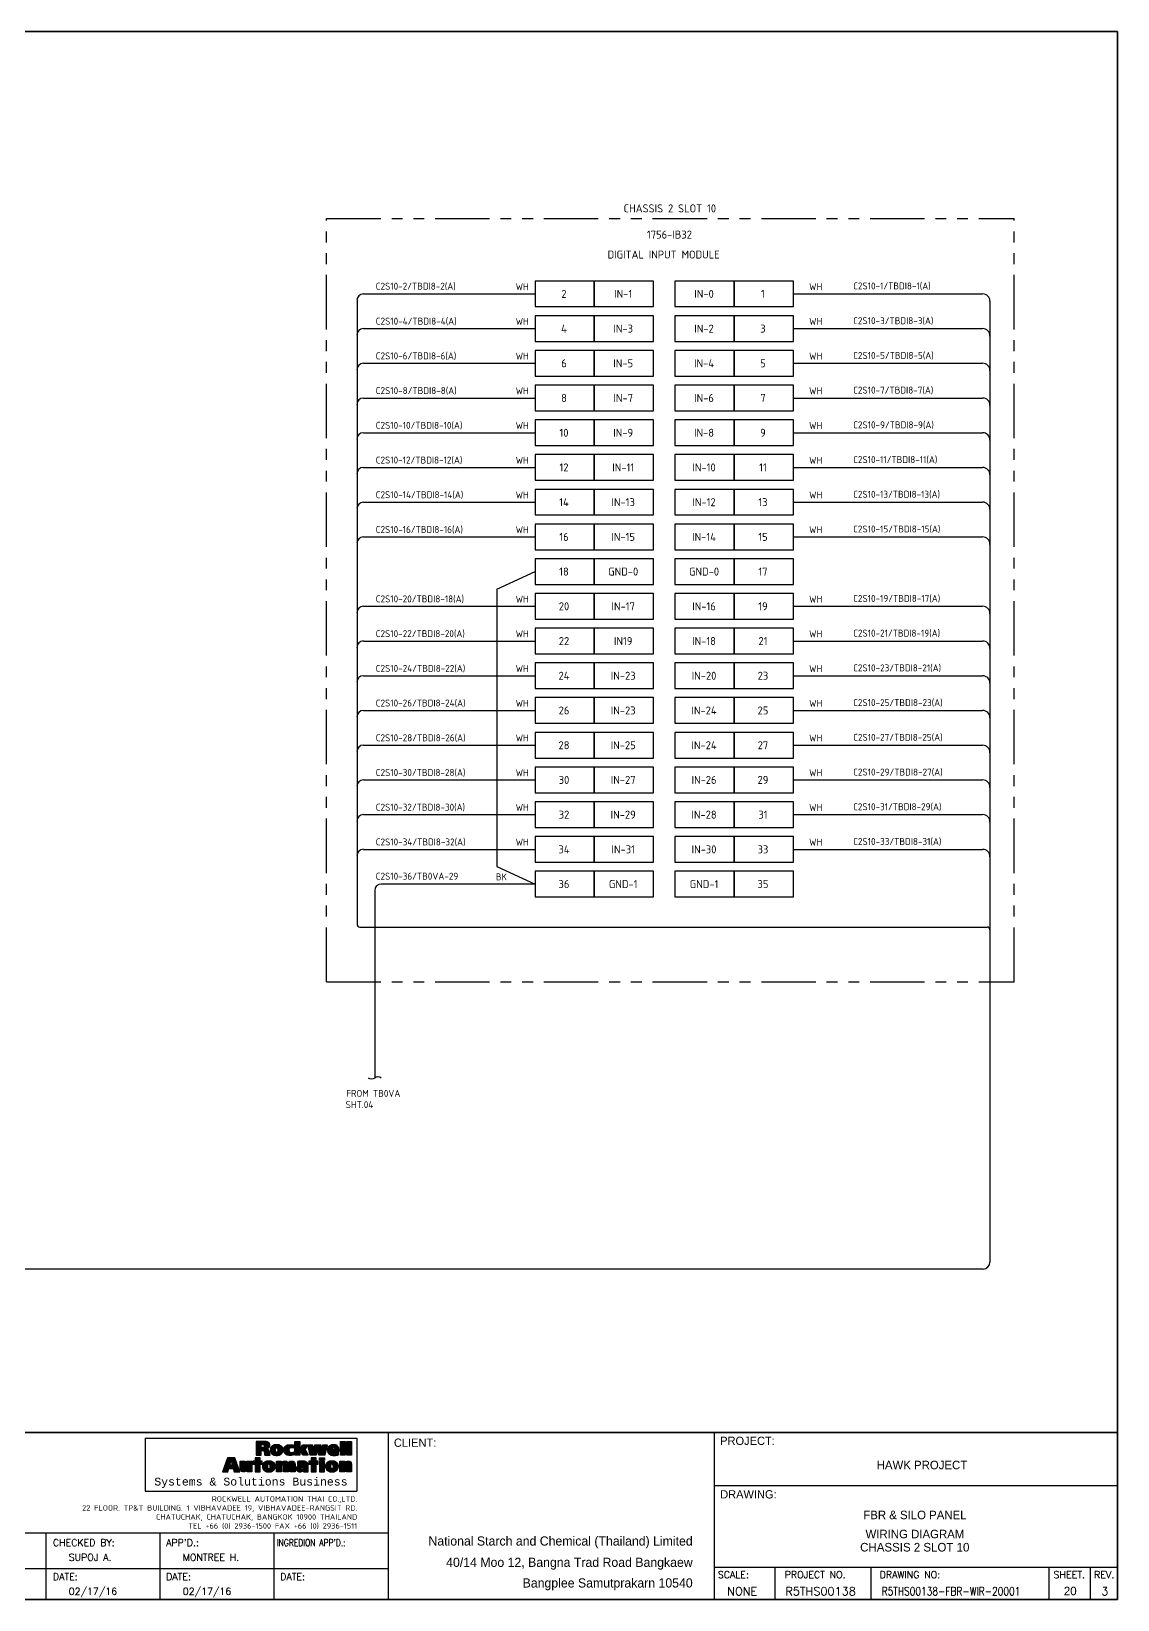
# Model space of a CAD drawing. Header units: inches. Extents: x 579627 to 667544, y 458630 to 507164.
# Drawn here: x 656802 to 658675, y 493540 to 496244 of the extents above; entities that cross this region are included whole.
import ezdxf
from ezdxf.enums import TextEntityAlignment as Align

# ---------------------------------------------------------------- set-up
doc = ezdxf.new("R2010")
doc.units = ezdxf.units.IN
doc.header["$MEASUREMENT"] = 0
doc.linetypes.add('PHANTOM2', pattern=[1.25, 0.625, -0.125, 0.125, -0.125, 0.125, -0.125])
for name, color, linetype in [('ASHADE', 7, 'Continuous'), ('GT_1', 9, 'Continuous'), ('HELPPOINT', 7, 'Continuous'), ('IE-CABLE', 1, 'Continuous'), ('IE-EQUIP', 253, 'Continuous'), ('IE-WIRE', 7, 'Continuous'), ('MEMBER', 7, 'Continuous'), ('RA_LOGO', 2, 'Continuous'), ('TITLE_BOX', 7, 'Continuous')]:
    doc.layers.add(name, color=color, linetype=linetype)
doc.styles.add('BOLD', font='monos.ttf')
doc.styles.add('HTX11', font='O8111901')
doc.styles.add('ISO3098B', font='ISO3098B.shx')
doc.styles.add('ROMANS', font='romans.shx', dxfattribs={"width": 0.85, "height": 25})
doc.styles.add('T1', font='browa.ttf', dxfattribs={"height": 1000})

# ---------------------------------------------------------------- blocks, each defined once
blk = doc.blocks.new('RA_LOGO1')
at = {"layer": 'RA_LOGO', "linetype": 'Continuous'}
h = blk.add_hatch(color=1, dxfattribs=at)
h.paths.add_polyline_path([(0.987, 0.539), (1.017, 0.539), (1.033, 0.538), (1.046, 0.533), (1.055, 0.521), (1.061, 0.505), (1.065, 0.484), (1.068, 0.461), (1.071, 0.439), (1.074, 0.42), (1.213, 0.42), (1.207, 0.439), (1.203, 0.46), (1.199, 0.482), (1.195, 0.504), (1.189, 0.526), (1.18, 0.545), (1.166, 0.562), (1.147, 0.575), (1.12, 0.583), (1.142, 0.59), (1.16, 0.598), (1.175, 0.609), (1.188, 0.621), (1.197, 0.637), (1.203, 0.655), (1.205, 0.677), (1.204, 0.694), (1.2, 0.709), (1.194, 0.723), (1.185, 0.734), (1.175, 0.744), (1.162, 0.752), (1.147, 0.759), (1.131, 0.763), (1.112, 0.767), (1.092, 0.769), (1.07, 0.77), (0.853, 0.77), (0.853, 0.42), (0.987, 0.42)])
h.paths.add_polyline_path([(0.981, 0.617), (0.981, 0.692), (1.018, 0.692), (1.044, 0.689), (1.063, 0.679), (1.071, 0.656), (1.066, 0.635), (1.054, 0.623), (1.036, 0.618), (1.016, 0.617)], flags=16)
h = blk.add_hatch(color=1, dxfattribs=at)
h.paths.add_polyline_path([(1.3, 0.676), (1.285, 0.67), (1.271, 0.663), (1.258, 0.654), (1.247, 0.644), (1.238, 0.633), (1.23, 0.62), (1.225, 0.606), (1.22, 0.591), (1.218, 0.574), (1.217, 0.556), (1.218, 0.538), (1.22, 0.522), (1.224, 0.506), (1.229, 0.492), (1.235, 0.479), (1.243, 0.467), (1.253, 0.456), (1.264, 0.447), (1.276, 0.438), (1.29, 0.431), (1.305, 0.425), (1.321, 0.421), (1.339, 0.417), (1.358, 0.415), (1.378, 0.415), (1.399, 0.415), (1.418, 0.417), (1.435, 0.421), (1.452, 0.425), (1.467, 0.431), (1.481, 0.438), (1.493, 0.447), (1.504, 0.456), (1.514, 0.467), (1.522, 0.479), (1.528, 0.492), (1.534, 0.506), (1.537, 0.522), (1.54, 0.538), (1.54, 0.556), (1.539, 0.574), (1.537, 0.591), (1.533, 0.606), (1.527, 0.62), (1.519, 0.633), (1.51, 0.644), (1.499, 0.654), (1.486, 0.663), (1.472, 0.67), (1.456, 0.676), (1.439, 0.681), (1.42, 0.684), (1.4, 0.686), (1.378, 0.687), (1.357, 0.686), (1.336, 0.684), (1.317, 0.681)])
h.paths.add_polyline_path([(1.36, 0.605), (1.378, 0.612), (1.396, 0.605), (1.404, 0.584), (1.406, 0.556), (1.405, 0.529), (1.401, 0.508), (1.393, 0.494), (1.378, 0.49), (1.364, 0.494), (1.356, 0.508), (1.352, 0.529), (1.351, 0.556), (1.353, 0.584)], flags=16)
for color, points in [(1, [(1.697, 0.575), (1.705, 0.591), (1.718, 0.603), (1.735, 0.61), (1.756, 0.612), (1.778, 0.61), (1.796, 0.606), (1.813, 0.599), (1.813, 0.676), (1.793, 0.681), (1.771, 0.684), (1.748, 0.686), (1.721, 0.687), (1.699, 0.686), (1.679, 0.684), (1.66, 0.681), (1.643, 0.676), (1.627, 0.67), (1.613, 0.663), (1.601, 0.654), (1.59, 0.644), (1.581, 0.633), (1.573, 0.62), (1.567, 0.606), (1.563, 0.591), (1.561, 0.574), (1.56, 0.556), (1.56, 0.538), (1.563, 0.522), (1.566, 0.506), (1.572, 0.492), (1.578, 0.479), (1.586, 0.467), (1.596, 0.456), (1.607, 0.447), (1.619, 0.438), (1.632, 0.431), (1.648, 0.425), (1.664, 0.421), (1.682, 0.417), (1.701, 0.415), (1.721, 0.415), (1.748, 0.415), (1.772, 0.418), (1.794, 0.422), (1.815, 0.428), (1.815, 0.505), (1.797, 0.496), (1.778, 0.491), (1.756, 0.49), (1.735, 0.492), (1.718, 0.5), (1.705, 0.514), (1.697, 0.531), (1.694, 0.554)]), (1, [(2.233, 0.42), (2.391, 0.42), (2.423, 0.598), (2.424, 0.598), (2.455, 0.42), (2.612, 0.42), (2.671, 0.681), (2.556, 0.681), (2.533, 0.511), (2.532, 0.511), (2.503, 0.681), (2.351, 0.681), (2.324, 0.511), (2.323, 0.511), (2.298, 0.681), (2.174, 0.681)]), (1, [(3.007, 0.42), (3.13, 0.42), (3.13, 0.769), (3.007, 0.769)]), (1, [(3.292, 0.769), (3.169, 0.769), (3.169, 0.42), (3.292, 0.42)]), (252, [(0.745, 0.265), (0.617, 0.265), (0.617, 0.112), (0.617, 0.096), (0.611, 0.082), (0.594, 0.076), (0.579, 0.082), (0.573, 0.096), (0.572, 0.112), (0.572, 0.265), (0.444, 0.265), (0.444, 0.081), (0.445, 0.062), (0.449, 0.046), (0.455, 0.031), (0.465, 0.018), (0.478, 0.008), (0.494, 0.001), (0.513, -0.004), (0.537, -0.006), (0.558, -0.004), (0.579, 0.001), (0.597, 0.011), (0.612, 0.026), (0.625, 0.047), (0.625, 0), (0.745, 0)]), (252, [(0.956, 0.191), (1.011, 0.191), (1.011, 0.265), (0.956, 0.265), (0.956, 0.355), (0.828, 0.355), (0.828, 0.265), (0.774, 0.265), (0.774, 0.191), (0.828, 0.191), (0.828, 0), (0.956, 0)]), (252, [(1.505, 0.153), (1.505, 0.169), (1.511, 0.183), (1.528, 0.189), (1.543, 0.183), (1.549, 0.169), (1.55, 0.153), (1.55, 0), (1.678, 0), (1.678, 0.153), (1.679, 0.169), (1.685, 0.183), (1.701, 0.189), (1.717, 0.183), (1.723, 0.169), (1.724, 0.153), (1.724, 0), (1.852, 0), (1.852, 0.159), (1.851, 0.173), (1.851, 0.187), (1.85, 0.202), (1.847, 0.215), (1.843, 0.228), (1.836, 0.24), (1.827, 0.25), (1.816, 0.259), (1.8, 0.265), (1.781, 0.269), (1.758, 0.271), (1.738, 0.269), (1.717, 0.264), (1.698, 0.255), (1.682, 0.242), (1.672, 0.225), (1.663, 0.242), (1.649, 0.255), (1.631, 0.264), (1.61, 0.269), (1.589, 0.271), (1.57, 0.27), (1.551, 0.266), (1.535, 0.259), (1.52, 0.249), (1.508, 0.236), (1.497, 0.217), (1.497, 0.265), (1.377, 0.265), (1.377, 0), (1.505, 0)]), (252, [(2.257, 0), (2.386, 0), (2.386, 0.191), (2.441, 0.191), (2.441, 0.265), (2.386, 0.265), (2.386, 0.355), (2.257, 0.355), (2.257, 0.265), (2.203, 0.265), (2.203, 0.191), (2.257, 0.191)]), (252, [(3.117, 0.153), (3.117, 0.169), (3.123, 0.183), (3.14, 0.189), (3.155, 0.183), (3.161, 0.169), (3.162, 0.153), (3.162, 0), (3.29, 0), (3.29, 0.184), (3.289, 0.203), (3.285, 0.219), (3.279, 0.234), (3.269, 0.247), (3.256, 0.257), (3.24, 0.265), (3.221, 0.269), (3.197, 0.271), (3.176, 0.269), (3.155, 0.263), (3.137, 0.253), (3.122, 0.239), (3.109, 0.217), (3.109, 0.265), (2.989, 0.265), (2.989, 0), (3.117, 0)])]:
    blk.add_hatch(color=color, dxfattribs=at).paths.add_polyline_path(points)
h = blk.add_hatch(color=1, dxfattribs=at)
h.paths.add_polyline_path([(1.973, 0.769), (1.847, 0.769), (1.847, 0.42), (1.973, 0.42), (1.973, 0.566)])
h.paths.add_polyline_path([(1.974, 0.566), (2.045, 0.42), (2.187, 0.42), (2.101, 0.566), (2.173, 0.681), (2.036, 0.681)])
h = blk.add_hatch(color=1, dxfattribs=at)
h.paths.add_polyline_path([(2.817, 0.415), (2.838, 0.415), (2.859, 0.415), (2.88, 0.416), (2.901, 0.418), (2.92, 0.421), (2.938, 0.425), (2.956, 0.43), (2.956, 0.497), (2.939, 0.49), (2.918, 0.485), (2.895, 0.482), (2.87, 0.481), (2.849, 0.482), (2.83, 0.485), (2.815, 0.493), (2.804, 0.504), (2.8, 0.521), (2.975, 0.521), (2.975, 0.536), (2.974, 0.555), (2.972, 0.572), (2.969, 0.589), (2.965, 0.605), (2.96, 0.619), (2.953, 0.632), (2.944, 0.645), (2.934, 0.655), (2.922, 0.665), (2.909, 0.673), (2.894, 0.679), (2.877, 0.683), (2.858, 0.686), (2.838, 0.687), (2.816, 0.686), (2.795, 0.684), (2.777, 0.681), (2.759, 0.676), (2.744, 0.67), (2.73, 0.663), (2.717, 0.654), (2.706, 0.644), (2.697, 0.633), (2.69, 0.62), (2.684, 0.606), (2.679, 0.591), (2.677, 0.574), (2.676, 0.556), (2.677, 0.538), (2.679, 0.522), (2.683, 0.507), (2.688, 0.492), (2.694, 0.479), (2.702, 0.467), (2.712, 0.456), (2.723, 0.447), (2.735, 0.438), (2.749, 0.431), (2.764, 0.425), (2.78, 0.421), (2.798, 0.417)])
h.paths.add_polyline_path([(2.799, 0.576), (2.801, 0.598), (2.811, 0.618), (2.834, 0.627), (2.855, 0.618), (2.864, 0.598), (2.865, 0.576)], flags=16)
h = blk.add_hatch(color=252, dxfattribs=at)
h.paths.add_polyline_path([(0.272, 0.077), (0.296, 0), (0.439, 0), (0.312, 0.355), (0.124, 0.355), (0, 0), (0.136, 0), (0.158, 0.077)])
h.paths.add_polyline_path([(0.255, 0.162), (0.177, 0.162), (0.216, 0.28)], flags=16)
h = blk.add_hatch(color=252, dxfattribs=at)
h.paths.add_polyline_path([(1.14, -0.003), (1.159, -0.005), (1.18, -0.006), (1.201, -0.005), (1.22, -0.003), (1.238, 0), (1.255, 0.005), (1.27, 0.011), (1.284, 0.018), (1.297, 0.027), (1.308, 0.036), (1.317, 0.047), (1.326, 0.06), (1.333, 0.073), (1.338, 0.087), (1.342, 0.103), (1.344, 0.12), (1.345, 0.137), (1.344, 0.156), (1.341, 0.173), (1.337, 0.188), (1.331, 0.203), (1.323, 0.216), (1.313, 0.227), (1.302, 0.238), (1.29, 0.246), (1.275, 0.254), (1.259, 0.26), (1.242, 0.265), (1.223, 0.268), (1.202, 0.27), (1.18, 0.271), (1.158, 0.27), (1.137, 0.268), (1.118, 0.265), (1.101, 0.26), (1.085, 0.254), (1.071, 0.246), (1.058, 0.238), (1.047, 0.227), (1.038, 0.216), (1.03, 0.203), (1.024, 0.188), (1.02, 0.173), (1.017, 0.156), (1.016, 0.137), (1.017, 0.12), (1.019, 0.103), (1.023, 0.087), (1.028, 0.073), (1.035, 0.06), (1.043, 0.047), (1.053, 0.036), (1.064, 0.027), (1.076, 0.018), (1.09, 0.011), (1.105, 0.005), (1.122, 0)])
h.paths.add_polyline_path([(1.165, 0.075), (1.157, 0.089), (1.153, 0.111), (1.152, 0.137), (1.154, 0.166), (1.162, 0.187), (1.18, 0.195), (1.198, 0.187), (1.207, 0.166), (1.208, 0.137), (1.207, 0.111), (1.204, 0.089), (1.195, 0.075), (1.18, 0.07)], flags=16)
h = blk.add_hatch(color=252, dxfattribs=at)
h.paths.add_polyline_path([(1.883, 0.052), (1.889, 0.036), (1.899, 0.023), (1.911, 0.012), (1.926, 0.004), (1.942, -0.001), (1.96, -0.005), (1.978, -0.006), (1.999, -0.004), (2.019, 0.001), (2.037, 0.01), (2.052, 0.022), (2.065, 0.04), (2.065, 0), (2.184, 0), (2.184, 0.161), (2.183, 0.18), (2.179, 0.197), (2.173, 0.212), (2.165, 0.225), (2.155, 0.236), (2.144, 0.245), (2.131, 0.252), (2.117, 0.258), (2.102, 0.263), (2.086, 0.266), (2.07, 0.268), (2.054, 0.27), (2.038, 0.271), (2.022, 0.271), (1.995, 0.27), (1.973, 0.269), (1.953, 0.266), (1.933, 0.261), (1.911, 0.256), (1.911, 0.181), (1.932, 0.19), (1.954, 0.197), (1.977, 0.202), (2, 0.204), (2.019, 0.203), (2.037, 0.2), (2.053, 0.194), (2.063, 0.183), (2.067, 0.165), (2.053, 0.167), (2.036, 0.168), (2.018, 0.169), (2, 0.168), (1.983, 0.167), (1.965, 0.164), (1.948, 0.16), (1.933, 0.154), (1.918, 0.147), (1.906, 0.137), (1.896, 0.125), (1.888, 0.11), (1.883, 0.092), (1.881, 0.072)])
h.paths.add_polyline_path([(1.998, 0.086), (2.007, 0.106), (2.028, 0.115), (2.055, 0.116), (2.067, 0.116), (2.067, 0.108), (2.063, 0.086), (2.05, 0.068), (2.028, 0.061), (2.011, 0.064), (2.001, 0.072)], flags=16)
h = blk.add_hatch(color=252, dxfattribs=at)
h.paths.add_polyline_path([(2.471, 0), (2.599, 0), (2.599, 0.264), (2.471, 0.264)])
h.paths.add_polyline_path([(2.599, 0.296), (2.599, 0.355), (2.471, 0.355), (2.471, 0.296)])
h = blk.add_hatch(color=252, dxfattribs=at)
h.paths.add_polyline_path([(2.751, -0.003), (2.77, -0.005), (2.791, -0.006), (2.811, -0.005), (2.831, -0.003), (2.849, 0), (2.865, 0.005), (2.881, 0.011), (2.895, 0.018), (2.907, 0.027), (2.918, 0.036), (2.928, 0.047), (2.936, 0.06), (2.943, 0.073), (2.948, 0.087), (2.952, 0.103), (2.955, 0.12), (2.955, 0.137), (2.954, 0.156), (2.952, 0.173), (2.947, 0.188), (2.941, 0.203), (2.934, 0.216), (2.924, 0.227), (2.913, 0.238), (2.9, 0.246), (2.886, 0.254), (2.87, 0.26), (2.852, 0.265), (2.833, 0.268), (2.813, 0.27), (2.791, 0.271), (2.769, 0.27), (2.748, 0.268), (2.729, 0.265), (2.711, 0.26), (2.695, 0.254), (2.681, 0.246), (2.669, 0.238), (2.658, 0.227), (2.648, 0.216), (2.64, 0.203), (2.634, 0.188), (2.63, 0.173), (2.628, 0.156), (2.627, 0.137), (2.627, 0.12), (2.63, 0.103), (2.633, 0.087), (2.639, 0.073), (2.645, 0.06), (2.654, 0.047), (2.663, 0.036), (2.674, 0.027), (2.687, 0.018), (2.701, 0.011), (2.716, 0.005), (2.733, 0)])
h.paths.add_polyline_path([(2.776, 0.075), (2.768, 0.089), (2.764, 0.111), (2.763, 0.137), (2.765, 0.166), (2.773, 0.187), (2.791, 0.195), (2.809, 0.187), (2.817, 0.166), (2.819, 0.137), (2.818, 0.111), (2.814, 0.089), (2.806, 0.075), (2.791, 0.07)], flags=16)
at = {"layer": 'RA_LOGO', "color": 1, "linetype": 'Continuous'}
for points in [[(1.147, 0.759), (1.131, 0.763), (1.112, 0.767), (1.092, 0.769), (1.07, 0.77), (0.853, 0.77), (0.853, 0.42), (0.987, 0.42), (0.987, 0.539), (1.017, 0.539), (1.033, 0.538), (1.046, 0.533), (1.055, 0.521), (1.061, 0.505), (1.065, 0.484), (1.068, 0.461), (1.071, 0.439), (1.074, 0.42), (1.213, 0.42), (1.207, 0.439), (1.203, 0.46), (1.199, 0.482), (1.195, 0.504), (1.189, 0.526), (1.18, 0.545), (1.166, 0.562), (1.147, 0.575), (1.121, 0.583), (1.121, 0.584), (1.142, 0.59), (1.16, 0.598), (1.175, 0.609), (1.188, 0.621), (1.197, 0.637), (1.203, 0.655), (1.205, 0.677), (1.204, 0.694), (1.2, 0.709), (1.194, 0.723), (1.185, 0.734), (1.175, 0.744), (1.162, 0.752)], [(1.016, 0.617), (0.981, 0.617), (0.981, 0.692), (1.018, 0.692), (1.044, 0.689), (1.063, 0.679), (1.071, 0.656), (1.066, 0.635), (1.054, 0.623), (1.036, 0.618)], [(1.456, 0.676), (1.439, 0.681), (1.42, 0.684), (1.4, 0.686), (1.378, 0.687), (1.357, 0.686), (1.336, 0.684), (1.317, 0.681), (1.3, 0.676), (1.285, 0.67), (1.271, 0.663), (1.258, 0.654), (1.247, 0.644), (1.238, 0.633), (1.23, 0.62), (1.225, 0.606), (1.22, 0.591), (1.218, 0.574), (1.217, 0.556), (1.217, 0.556), (1.218, 0.538), (1.22, 0.522), (1.224, 0.506), (1.229, 0.492), (1.235, 0.479), (1.243, 0.467), (1.253, 0.456), (1.264, 0.447), (1.276, 0.438), (1.29, 0.431), (1.305, 0.425), (1.321, 0.421), (1.339, 0.417), (1.358, 0.415), (1.378, 0.415), (1.399, 0.415), (1.418, 0.417), (1.435, 0.421), (1.452, 0.425), (1.467, 0.431), (1.481, 0.438), (1.493, 0.447), (1.504, 0.456), (1.514, 0.467), (1.522, 0.479), (1.528, 0.492), (1.534, 0.506), (1.537, 0.522), (1.54, 0.538), (1.54, 0.556), (1.539, 0.574), (1.537, 0.591), (1.533, 0.606), (1.527, 0.62), (1.519, 0.633), (1.51, 0.644), (1.499, 0.654), (1.486, 0.663), (1.472, 0.67)], [(1.351, 0.556), (1.353, 0.584), (1.36, 0.605), (1.378, 0.612), (1.396, 0.605), (1.404, 0.584), (1.406, 0.556), (1.405, 0.529), (1.401, 0.508), (1.393, 0.494), (1.378, 0.49), (1.364, 0.494), (1.356, 0.508), (1.352, 0.529)], [(1.679, 0.684), (1.699, 0.686), (1.721, 0.687), (1.748, 0.686), (1.771, 0.684), (1.793, 0.681), (1.813, 0.676), (1.813, 0.599), (1.796, 0.606), (1.778, 0.61), (1.756, 0.612), (1.735, 0.61), (1.718, 0.603), (1.705, 0.591), (1.697, 0.575), (1.694, 0.554), (1.697, 0.531), (1.705, 0.514), (1.718, 0.5), (1.735, 0.492), (1.756, 0.49), (1.778, 0.491), (1.797, 0.496), (1.815, 0.505), (1.815, 0.428), (1.794, 0.422), (1.772, 0.418), (1.748, 0.415), (1.721, 0.415), (1.701, 0.415), (1.682, 0.417), (1.664, 0.421), (1.648, 0.425), (1.632, 0.431), (1.619, 0.438), (1.607, 0.447), (1.596, 0.456), (1.586, 0.467), (1.578, 0.479), (1.572, 0.492), (1.566, 0.506), (1.563, 0.522), (1.56, 0.538), (1.56, 0.556), (1.561, 0.574), (1.563, 0.591), (1.567, 0.606), (1.573, 0.62), (1.581, 0.633), (1.59, 0.644), (1.601, 0.654), (1.613, 0.663), (1.627, 0.67), (1.643, 0.676), (1.66, 0.681)], [(1.973, 0.42), (1.847, 0.42), (1.847, 0.769), (1.973, 0.769), (1.973, 0.566), (1.974, 0.566), (1.973, 0.566)], [(2.045, 0.42), (1.974, 0.566), (2.036, 0.681), (2.173, 0.681), (2.101, 0.566), (2.187, 0.42)], [(2.455, 0.42), (2.424, 0.598), (2.423, 0.598), (2.391, 0.42), (2.233, 0.42), (2.174, 0.681), (2.298, 0.681), (2.323, 0.511), (2.324, 0.511), (2.351, 0.681), (2.503, 0.681), (2.532, 0.511), (2.533, 0.511), (2.556, 0.681), (2.671, 0.681), (2.612, 0.42)], [(2.817, 0.415), (2.838, 0.415), (2.859, 0.415), (2.88, 0.416), (2.901, 0.418), (2.92, 0.421), (2.938, 0.425), (2.956, 0.43), (2.956, 0.497), (2.939, 0.49), (2.918, 0.485), (2.895, 0.482), (2.87, 0.481), (2.849, 0.482), (2.83, 0.485), (2.815, 0.493), (2.804, 0.504), (2.8, 0.521), (2.975, 0.521), (2.975, 0.536), (2.974, 0.555), (2.972, 0.572), (2.969, 0.589), (2.965, 0.605), (2.96, 0.619), (2.953, 0.632), (2.944, 0.645), (2.934, 0.655), (2.922, 0.665), (2.909, 0.673), (2.894, 0.679), (2.877, 0.683), (2.858, 0.686), (2.838, 0.687), (2.816, 0.686), (2.795, 0.684), (2.777, 0.681), (2.759, 0.676), (2.744, 0.67), (2.73, 0.663), (2.717, 0.654), (2.706, 0.644), (2.697, 0.633), (2.69, 0.62), (2.684, 0.606), (2.679, 0.591), (2.677, 0.574), (2.676, 0.556), (2.676, 0.556), (2.677, 0.538), (2.679, 0.522), (2.683, 0.507), (2.688, 0.492), (2.694, 0.479), (2.702, 0.467), (2.712, 0.456), (2.723, 0.447), (2.735, 0.438), (2.749, 0.431), (2.764, 0.425), (2.78, 0.421), (2.798, 0.417)], [(2.865, 0.576), (2.799, 0.576), (2.801, 0.598), (2.811, 0.618), (2.834, 0.627), (2.855, 0.618), (2.864, 0.598)], [(3.007, 0.42), (3.007, 0.769), (3.13, 0.769), (3.13, 0.42)], [(3.169, 0.42), (3.169, 0.769), (3.292, 0.769), (3.292, 0.42)]]:
    blk.add_lwpolyline(points, close=True, dxfattribs=at)
at = {"layer": 'RA_LOGO', "color": 252, "linetype": 'Continuous'}
for points in [[(0.296, 0), (0.439, 0), (0.312, 0.355), (0.124, 0.355), (0, 0), (0.136, 0), (0.158, 0.077), (0.272, 0.077)], [(0.216, 0.279), (0.217, 0.279), (0.255, 0.162), (0.177, 0.162)], [(0.455, 0.031), (0.449, 0.046), (0.445, 0.062), (0.444, 0.081), (0.444, 0.265), (0.572, 0.265), (0.572, 0.112), (0.573, 0.096), (0.579, 0.082), (0.594, 0.076), (0.611, 0.082), (0.617, 0.096), (0.617, 0.112), (0.617, 0.265), (0.745, 0.265), (0.745, 0), (0.625, 0), (0.625, 0.045), (0.624, 0.045), (0.612, 0.026), (0.597, 0.011), (0.579, 0.001), (0.558, -0.004), (0.537, -0.006), (0.513, -0.004), (0.494, 0.001), (0.478, 0.008), (0.465, 0.018)], [(0.956, 0.191), (1.011, 0.191), (1.011, 0.265), (0.956, 0.265), (0.956, 0.355), (0.828, 0.355), (0.828, 0.265), (0.774, 0.265), (0.774, 0.191), (0.828, 0.191), (0.828, 0), (0.956, 0)], [(1.158, 0.27), (1.137, 0.268), (1.118, 0.265), (1.101, 0.26), (1.085, 0.254), (1.071, 0.246), (1.058, 0.238), (1.047, 0.227), (1.038, 0.216), (1.03, 0.203), (1.024, 0.188), (1.02, 0.173), (1.017, 0.156), (1.016, 0.137), (1.016, 0.137), (1.017, 0.12), (1.019, 0.103), (1.023, 0.087), (1.028, 0.073), (1.035, 0.06), (1.043, 0.047), (1.053, 0.036), (1.064, 0.027), (1.076, 0.018), (1.09, 0.011), (1.105, 0.005), (1.122, 0), (1.14, -0.003), (1.159, -0.005), (1.18, -0.006), (1.201, -0.005), (1.22, -0.003), (1.238, 0), (1.255, 0.005), (1.27, 0.011), (1.284, 0.018), (1.297, 0.027), (1.308, 0.036), (1.317, 0.047), (1.326, 0.06), (1.333, 0.073), (1.338, 0.087), (1.342, 0.103), (1.344, 0.12), (1.345, 0.137), (1.345, 0.137), (1.344, 0.156), (1.341, 0.173), (1.337, 0.188), (1.331, 0.203), (1.323, 0.216), (1.313, 0.227), (1.302, 0.238), (1.29, 0.246), (1.275, 0.254), (1.259, 0.26), (1.242, 0.265), (1.223, 0.268), (1.202, 0.27), (1.18, 0.271), (1.18, 0.271)], [(1.152, 0.137), (1.154, 0.166), (1.162, 0.187), (1.18, 0.195), (1.198, 0.187), (1.207, 0.166), (1.208, 0.137), (1.207, 0.111), (1.204, 0.089), (1.195, 0.075), (1.18, 0.07), (1.165, 0.075), (1.157, 0.089), (1.153, 0.111)], [(1.549, 0.169), (1.543, 0.183), (1.528, 0.189), (1.511, 0.183), (1.505, 0.169), (1.505, 0.153), (1.505, 0), (1.377, 0), (1.377, 0.265), (1.497, 0.265), (1.497, 0.219), (1.499, 0.219), (1.508, 0.236), (1.52, 0.249), (1.535, 0.259), (1.551, 0.266), (1.57, 0.27), (1.589, 0.271), (1.61, 0.269), (1.631, 0.264), (1.649, 0.255), (1.663, 0.242), (1.672, 0.226), (1.673, 0.226), (1.682, 0.242), (1.698, 0.255), (1.717, 0.264), (1.738, 0.269), (1.758, 0.271), (1.781, 0.269), (1.8, 0.265), (1.816, 0.259), (1.827, 0.25), (1.836, 0.24), (1.843, 0.228), (1.847, 0.215), (1.85, 0.202), (1.851, 0.187), (1.851, 0.173), (1.852, 0.159), (1.852, 0), (1.724, 0), (1.724, 0.153), (1.723, 0.169), (1.717, 0.183), (1.701, 0.189), (1.685, 0.183), (1.679, 0.169), (1.678, 0.153), (1.678, 0), (1.55, 0), (1.55, 0.153)], [(1.973, 0.269), (1.953, 0.266), (1.933, 0.261), (1.911, 0.256), (1.911, 0.181), (1.932, 0.19), (1.954, 0.197), (1.977, 0.202), (2, 0.204), (2.019, 0.203), (2.037, 0.2), (2.053, 0.194), (2.063, 0.183), (2.067, 0.165), (2.053, 0.167), (2.036, 0.168), (2.018, 0.169), (2, 0.168), (1.983, 0.167), (1.965, 0.164), (1.948, 0.16), (1.933, 0.154), (1.918, 0.147), (1.906, 0.137), (1.896, 0.125), (1.888, 0.11), (1.883, 0.092), (1.881, 0.072), (1.881, 0.072), (1.883, 0.052), (1.889, 0.036), (1.899, 0.023), (1.911, 0.012), (1.926, 0.004), (1.942, -0.001), (1.96, -0.005), (1.978, -0.006), (1.999, -0.004), (2.019, 0.001), (2.037, 0.01), (2.052, 0.022), (2.064, 0.038), (2.065, 0.038), (2.065, 0), (2.184, 0), (2.184, 0.161), (2.183, 0.18), (2.179, 0.197), (2.173, 0.212), (2.165, 0.225), (2.155, 0.236), (2.144, 0.245), (2.131, 0.252), (2.117, 0.258), (2.102, 0.263), (2.086, 0.266), (2.07, 0.268), (2.054, 0.27), (2.038, 0.271), (2.022, 0.271), (1.995, 0.27)], [(2.067, 0.108), (2.063, 0.086), (2.05, 0.068), (2.028, 0.061), (2.011, 0.064), (2.001, 0.072), (1.998, 0.086), (2.007, 0.106), (2.028, 0.115), (2.055, 0.116), (2.067, 0.116)], [(2.386, 0), (2.386, 0.191), (2.441, 0.191), (2.441, 0.265), (2.386, 0.265), (2.386, 0.355), (2.257, 0.355), (2.257, 0.265), (2.203, 0.265), (2.203, 0.191), (2.257, 0.191), (2.257, 0)], [(2.471, 0.296), (2.471, 0.355), (2.599, 0.355), (2.599, 0.296)], [(2.599, 0), (2.599, 0.264), (2.471, 0.264), (2.471, 0)], [(2.87, 0.26), (2.852, 0.265), (2.833, 0.268), (2.813, 0.27), (2.791, 0.271), (2.769, 0.27), (2.748, 0.268), (2.729, 0.265), (2.711, 0.26), (2.695, 0.254), (2.681, 0.246), (2.669, 0.238), (2.658, 0.227), (2.648, 0.216), (2.64, 0.203), (2.634, 0.188), (2.63, 0.173), (2.628, 0.156), (2.627, 0.137), (2.627, 0.137), (2.627, 0.12), (2.63, 0.103), (2.633, 0.087), (2.639, 0.073), (2.645, 0.06), (2.654, 0.047), (2.663, 0.036), (2.674, 0.027), (2.687, 0.018), (2.701, 0.011), (2.716, 0.005), (2.733, 0), (2.751, -0.003), (2.77, -0.005), (2.791, -0.006), (2.811, -0.005), (2.831, -0.003), (2.849, 0), (2.865, 0.005), (2.881, 0.011), (2.895, 0.018), (2.907, 0.027), (2.918, 0.036), (2.928, 0.047), (2.936, 0.06), (2.943, 0.073), (2.948, 0.087), (2.952, 0.103), (2.955, 0.12), (2.955, 0.137), (2.955, 0.137), (2.954, 0.156), (2.952, 0.173), (2.947, 0.188), (2.941, 0.203), (2.934, 0.216), (2.924, 0.227), (2.913, 0.238), (2.9, 0.246), (2.886, 0.254)], [(2.763, 0.137), (2.765, 0.166), (2.773, 0.187), (2.791, 0.195), (2.809, 0.187), (2.817, 0.166), (2.819, 0.137), (2.818, 0.111), (2.814, 0.089), (2.806, 0.075), (2.791, 0.07), (2.776, 0.075), (2.768, 0.089), (2.764, 0.111)], [(3.117, 0.169), (3.117, 0.153), (3.117, 0), (2.989, 0), (2.989, 0.265), (3.109, 0.265), (3.109, 0.219), (3.11, 0.219), (3.122, 0.239), (3.137, 0.253), (3.155, 0.263), (3.176, 0.269), (3.197, 0.271), (3.221, 0.269), (3.24, 0.265), (3.256, 0.257), (3.269, 0.247), (3.279, 0.234), (3.285, 0.219), (3.289, 0.203), (3.29, 0.184), (3.29, 0), (3.162, 0), (3.162, 0.153), (3.161, 0.169), (3.155, 0.183), (3.14, 0.189), (3.123, 0.183)]]:
    blk.add_lwpolyline(points, close=True, dxfattribs=at)
blk = doc.blocks.new('TPA')
at = {"color": 0}
for p, q in [((565225.5, 502262.6), (565225.5, 502159)), ((565225.5, 502262.6), (565640.1, 502262.6)), ((565640.1, 502262.6), (565640.1, 502159)), ((565225.5, 502159), (565640.1, 502159))]:
    blk.add_line(p, q, dxfattribs=at)
at = {"color": 4}
for p, q in [((566459.5, 502010.1), (566459.5, 501946.4)), ((566647.2, 502010.1), (566647.2, 501946.4))]:
    blk.add_line(p, q, dxfattribs=at)
at = {"color": 4, "ltscale": 0.5}
for p, q in [((566996.2, 502010.1), (566996.2, 501946.4)), ((566996.2, 502010.1), (566996.2, 501946.4)), ((567077.1, 502010.1), (567077.1, 501946.4)), ((567077.1, 502010.1), (567077.1, 501946.4))]:
    blk.add_line(p, q, dxfattribs=at)
at = {"layer": 'GT_1', "color": 4}
for p, q in [((566341, 501946.4), (566341, 502273.8)), ((566341, 501946.4), (566341, 502273.8)), ((566341, 502010.1), (567131, 502010.1))]:
    blk.add_line(p, q, dxfattribs=at)
at = {"layer": 'GT_1', "color": 4, "flags": 128}
for points in [[(565702.1, 501946.4), (565702.1, 502273.8)], [(566341, 501946.4), (566341, 502273.8)], [(565702.1, 502076.3), (564807.7, 502076.3)], [(565031.3, 501946.4), (565031.3, 502076.3)], [(565254.9, 501946.4), (565254.9, 502076.3)], [(565478.5, 501946.4), (565478.5, 502076.3)], [(565702.1, 502006.4), (564807.7, 502006.4)]]:
    blk.add_lwpolyline(points, dxfattribs=at)
at = {"layer": 'HELPPOINT', "color": 4, "lineweight": 35}
for p, q in [((562706.8, 505019.3), (567131, 505019.3)), ((562706.8, 505019.3), (567131, 505019.3)), ((567131, 505019.3), (567131, 501946.4)), ((567131, 505019.3), (567131, 501946.4)), ((567131, 501946.4), (562706.8, 501946.4)), ((567131, 501946.4), (562706.8, 501946.4))]:
    blk.add_line(p, q, dxfattribs=at)
at = {"layer": 'HELPPOINT', "color": 4}
for p, q in [((566341, 502169.7), (567131, 502169.7)), ((566341, 502169.7), (567131, 502169.7)), ((566341, 502010.1), (567131, 502010.1))]:
    blk.add_line(p, q, dxfattribs=at)
at = {"layer": 'MEMBER', "color": 4, "lineweight": 35}
blk.add_line((562706.8, 502273.8), (567131, 502273.8), dxfattribs=at)
blk.add_line((562706.8, 502273.8), (567131, 502273.8), dxfattribs=at)
at = {"layer": 'MEMBER', "color": 4}
for p, q in [((566341, 502169.7), (567131, 502169.7)), ((566341, 502169.7), (567131, 502169.7)), ((566341, 502010.1), (567131, 502010.1)), ((566341, 502010.1), (567131, 502010.1))]:
    blk.add_line(p, q, dxfattribs=at)
at = {"color": 0, "xscale": 76.7727272878401, "yscale": 76.77272728795651, "zscale": 76.772727288}
blk.add_blockref('RA_LOGO1', (565377.2, 502197.1), dxfattribs=at)
at = {"color": 4, "ltscale": 100, "style": 'HTX11'}
for s, p in [('HAWK PROJECT', (566747.6, 502210.2)), ('FBR & SILO PANEL', (566733.8, 502112.3)), ('WIRING DIAGRAM', (566733.8, 502074.9))]:
    blk.add_text(s, height=16.696, dxfattribs=at).set_placement(p, align=Align.MIDDLE_CENTER)
at = {"color": 0, "insert": (565243.3, 502185.3), "char_height": 15.355, "width": 438.272, "attachment_point": 1, "style": 'BOLD'}
blk.add_mtext('{\\W1.04;Systems & Solutions Business}', dxfattribs=at)
at = {"color": 4, "insert": (565640.9, 502148.9), "char_height": 10.5571, "width": 527.854, "attachment_point": 3, "style": 'ISO3098B'}
blk.add_mtext('ROCKWELL AUTOMATION THAI CO.,LTD.\\P22 FLOOR. TP&T BUILDING. 1 VIBHAVADEE 19, VIBHAVADEE-RANGSIT RD. CHATUCHAK, CHATUCHAK, BANGKOK 10900 THAILAND\\PTEL +66 (0) 2936-1500 FAX +66 (0) 2936-1511', dxfattribs=at)
at = {"style": 'HTX11'}
for tag, p in [('A', (566704.3, 502037.1)), ('B', (567038.2, 501963.3))]:
    blk.add_attdef(tag, text='', height=16.8, dxfattribs=at).set_placement(p, align=Align.MIDDLE_CENTER)
at = {"layer": 'GT_1', "color": 4, "style": 'HTX11'}
for s, p in [('CLIENT:', (565712.8, 502245.8)), ('PROJECT:', (566352.2, 502249.5)), ('DRAWING:', (566352.2, 502144.6))]:
    blk.add_text(s, height=16.19, dxfattribs=at).set_placement(p)
at = {"layer": 'MEMBER', "color": 4, "ltscale": 0.8, "style": 'ROMANS'}
for s, height, p in [('CHECKED BY:', 13.495, (565044.7, 502051.1)), ("APP'D.:", 13.49, (565266.5, 502051.1)), ('SUPOJ A.', 13.49, (565075.6, 502022.7)), ('MONTREE H.', 13.49, (565299.2, 502022.7)), ('SCALE:', 13.49, (566347.7, 501988.5)), ('PROJECT NO.', 13.495, (566478.7, 501988.5)), ('DRAWING NO:', 13.495, (566664.7, 501988.5)), ('SHEET.', 13.64, (567005.3, 501988.5)), ('REV.', 13.64, (567084.8, 501988.5)), ('DATE:', 13.49, (565044.7, 501984.5)), ('02/17/16', 13.49, (565075.6, 501956)), ('DATE:', 13.49, (565266.5, 501984.5)), ('02/17/16', 13.49, (565299.2, 501956)), ('DATE:', 13.49, (565490.1, 501984.5)), ('NONE', 16.17, (566365.9, 501954.7)), ('R5THS00138', 16.17, (566480, 501954.7))]:
    blk.add_text(s, height=height, dxfattribs=at).set_placement(p)
at = {"layer": 'MEMBER', "color": 4, "ltscale": 0.8, "style": 'ROMANS', "width": 0.8}
for s, height, p in [("INGREDION APP'D.:", 13.495, (565483.3, 502051.1)), ('R5THS00138-FBR-WIR-20001', 16.175, (566668.8, 501954.7))]:
    blk.add_text(s, height=height, dxfattribs=at).set_placement(p)
at = {"layer": 'MEMBER', "color": 4, "ltscale": 0.8, "style": 'ROMANS'}
blk.add_text('3', height=16.2, dxfattribs=at).set_placement((567105.9, 501954.7), align=Align.CENTER)
at = {"layer": 'TITLE_BOX', "color": 7, "linetype": 'ByBlock', "style": 'T1'}
for s, p in [('National Starch and Chemical (Thailand) Limited', (566298.3, 502052.3)), ('40/14 Moo 12, Bangna Trad Road Bangkaew', (566298.3, 502010.5)), ('Bangplee Samutprakarn 10540', (566298.3, 501970.1))]:
    blk.add_text(s, height=18, dxfattribs=at).set_placement(p, align=Align.RIGHT)

msp = doc.modelspace()

# ---------------------------------------------------------------- linework, layer by layer
at = {"color": 4}
for p, q in [((658455, 495778.6), (658455, 494122)), ((658443, 494110), (656508.1, 494110))]:
    msp.add_line(p, q, dxfattribs=at)
for p, q in [((657604.8, 495282.2), (657670.4, 495312.6)), ((657604.8, 495282.2), (657604.8, 494804)), ((657604.8, 494804), (657670.4, 494773.8))]:
    msp.add_line(p, q)
at = {"color": 0}
msp.add_lwpolyline([(657405.2, 494439.3, 0.351), (657394.1, 494439.3, -0.351), (657383, 494439.3, 2.081666)], format="xyb", dxfattribs=at)
at = {"color": 4}
msp.add_arc((658443, 494122), 12, 270, 0, dxfattribs=at)
at = {"layer": 'ASHADE', "color": 2, "linetype": 'PHANTOM2', "ltscale": 150}
for p, q in [((657310.8, 494605.3), (657310.8, 495921.4)), ((657310.8, 495921.4), (658496.4, 495921.4)), ((658496.4, 494605.3), (658496.4, 495921.4)), ((657310.8, 494605.3), (658496.4, 494605.3))]:
    msp.add_line(p, q, dxfattribs=at)
at = {"layer": 'IE-CABLE', "color": 4}
for p, q in [((658116, 495791.5), (658442.1, 495791.5)), ((658116, 495731.6), (658442.1, 495731.6)), ((658116, 495671.8), (658442.1, 495671.8)), ((658116, 495611.9), (658442.1, 495611.9)), ((658116, 495552), (658442.1, 495552)), ((658116, 495492.2), (658442.1, 495492.2)), ((658116, 495432.3), (658442.1, 495432.3)), ((658116, 495372.4), (658442.1, 495372.4)), ((658116, 495252.7), (658442.1, 495252.7)), ((658116, 495192.8), (658442.1, 495192.8)), ((658116, 495133), (658442.1, 495133)), ((658116, 495073.1), (658442.1, 495073.1)), ((658116, 495013.2), (658442.1, 495013.2)), ((658116, 494953.4), (658442.1, 494953.4)), ((658116, 494893.5), (658442.1, 494893.5)), ((658116, 494833.6), (658442.1, 494833.6))]:
    msp.add_line(p, q, dxfattribs=at)
for centre in [(658442.1, 495778.6), (658442.1, 495718.7), (658442.1, 495658.8), (658442.1, 495599), (658442.1, 495539.1), (658442.1, 495479.2), (658442.1, 495419.4), (658442.1, 495359.5), (658442.1, 495239.8), (658442.1, 495179.9), (658442.1, 495120), (658442.1, 495060.2), (658442.1, 495000.3), (658442.1, 494940.4), (658442.1, 494880.6), (658442.1, 494820.7)]:
    msp.add_arc(centre, 12.9, 0, 90, dxfattribs=at)
at = {"layer": 'IE-EQUIP', "linetype": 'Continuous'}
for points in [[(657670.4, 495813.6), (657670.4, 495769.4), (657772.5, 495769.4), (657772.5, 495813.6)], [(657772.5, 495813.6), (657772.5, 495769.4), (657874.6, 495769.4), (657874.6, 495813.6)], [(657911.8, 495813.6), (657911.8, 495769.4), (658013.9, 495769.4), (658013.9, 495813.6)], [(658013.9, 495813.6), (658013.9, 495769.4), (658116, 495769.4), (658116, 495813.6)], [(657670.4, 495753.8), (657670.4, 495709.5), (657772.5, 495709.5), (657772.5, 495753.8)], [(657772.5, 495753.8), (657772.5, 495709.5), (657874.6, 495709.5), (657874.6, 495753.8)], [(657911.8, 495753.8), (657911.8, 495709.5), (658013.9, 495709.5), (658013.9, 495753.8)], [(658013.9, 495753.8), (658013.9, 495709.5), (658116, 495709.5), (658116, 495753.8)], [(657670.4, 495693.9), (657670.4, 495649.6), (657772.5, 495649.6), (657772.5, 495693.9)], [(657772.5, 495693.9), (657772.5, 495649.6), (657874.6, 495649.6), (657874.6, 495693.9)], [(657911.8, 495693.9), (657911.8, 495649.6), (658013.9, 495649.6), (658013.9, 495693.9)], [(658013.9, 495693.9), (658013.9, 495649.6), (658116, 495649.6), (658116, 495693.9)], [(657670.4, 495634), (657670.4, 495589.8), (657772.5, 495589.8), (657772.5, 495634)], [(657772.5, 495634), (657772.5, 495589.8), (657874.6, 495589.8), (657874.6, 495634)], [(657911.8, 495634), (657911.8, 495589.8), (658013.9, 495589.8), (658013.9, 495634)], [(658013.9, 495634), (658013.9, 495589.8), (658116, 495589.8), (658116, 495634)], [(657670.4, 495574.2), (657670.4, 495529.9), (657772.5, 495529.9), (657772.5, 495574.2)], [(657772.5, 495574.2), (657772.5, 495529.9), (657874.6, 495529.9), (657874.6, 495574.2)], [(657911.8, 495574.2), (657911.8, 495529.9), (658013.9, 495529.9), (658013.9, 495574.2)], [(658013.9, 495574.2), (658013.9, 495529.9), (658116, 495529.9), (658116, 495574.2)], [(657670.4, 495514.3), (657670.4, 495470), (657772.5, 495470), (657772.5, 495514.3)], [(657772.5, 495514.3), (657772.5, 495470), (657874.6, 495470), (657874.6, 495514.3)], [(657911.8, 495514.3), (657911.8, 495470), (658013.9, 495470), (658013.9, 495514.3)], [(658013.9, 495514.3), (658013.9, 495470), (658116, 495470), (658116, 495514.3)], [(657670.4, 495454.4), (657670.4, 495410.2), (657772.5, 495410.2), (657772.5, 495454.4)], [(657772.5, 495454.4), (657772.5, 495410.2), (657874.6, 495410.2), (657874.6, 495454.4)], [(657911.8, 495454.4), (657911.8, 495410.2), (658013.9, 495410.2), (658013.9, 495454.4)], [(658013.9, 495454.4), (658013.9, 495410.2), (658116, 495410.2), (658116, 495454.4)], [(657670.4, 495394.6), (657670.4, 495350.3), (657772.5, 495350.3), (657772.5, 495394.6)], [(657772.5, 495394.6), (657772.5, 495350.3), (657874.6, 495350.3), (657874.6, 495394.6)], [(657911.8, 495394.6), (657911.8, 495350.3), (658013.9, 495350.3), (658013.9, 495394.6)], [(658013.9, 495394.6), (658013.9, 495350.3), (658116, 495350.3), (658116, 495394.6)], [(657670.4, 495334.7), (657670.4, 495290.4), (657772.5, 495290.4), (657772.5, 495334.7)], [(657772.5, 495334.7), (657772.5, 495290.4), (657874.6, 495290.4), (657874.6, 495334.7)], [(657911.8, 495334.7), (657911.8, 495290.4), (658013.9, 495290.4), (658013.9, 495334.7)], [(658013.9, 495334.7), (658013.9, 495290.4), (658116, 495290.4), (658116, 495334.7)], [(657670.4, 495274.8), (657670.4, 495230.6), (657772.5, 495230.6), (657772.5, 495274.8)], [(657772.5, 495274.8), (657772.5, 495230.6), (657874.6, 495230.6), (657874.6, 495274.8)], [(657911.8, 495274.8), (657911.8, 495230.6), (658013.9, 495230.6), (658013.9, 495274.8)], [(658013.9, 495274.8), (658013.9, 495230.6), (658116, 495230.6), (658116, 495274.8)], [(657670.4, 495215), (657670.4, 495170.7), (657772.5, 495170.7), (657772.5, 495215)], [(657772.5, 495215), (657772.5, 495170.7), (657874.6, 495170.7), (657874.6, 495215)], [(657911.8, 495215), (657911.8, 495170.7), (658013.9, 495170.7), (658013.9, 495215)], [(658013.9, 495215), (658013.9, 495170.7), (658116, 495170.7), (658116, 495215)], [(657670.4, 495155.1), (657670.4, 495110.8), (657772.5, 495110.8), (657772.5, 495155.1)], [(657772.5, 495155.1), (657772.5, 495110.8), (657874.6, 495110.8), (657874.6, 495155.1)], [(657911.8, 495155.1), (657911.8, 495110.8), (658013.9, 495110.8), (658013.9, 495155.1)], [(658013.9, 495155.1), (658013.9, 495110.8), (658116, 495110.8), (658116, 495155.1)], [(657670.4, 495095.2), (657670.4, 495051), (657772.5, 495051), (657772.5, 495095.2)], [(657772.5, 495095.2), (657772.5, 495051), (657874.6, 495051), (657874.6, 495095.2)], [(657911.8, 495095.2), (657911.8, 495051), (658013.9, 495051), (658013.9, 495095.2)], [(658013.9, 495095.2), (658013.9, 495051), (658116, 495051), (658116, 495095.2)], [(657670.4, 495035.4), (657670.4, 494991.1), (657772.5, 494991.1), (657772.5, 495035.4)], [(657772.5, 495035.4), (657772.5, 494991.1), (657874.6, 494991.1), (657874.6, 495035.4)], [(657911.8, 495035.4), (657911.8, 494991.1), (658013.9, 494991.1), (658013.9, 495035.4)], [(658013.9, 495035.4), (658013.9, 494991.1), (658116, 494991.1), (658116, 495035.4)], [(657670.4, 494975.5), (657670.4, 494931.2), (657772.5, 494931.2), (657772.5, 494975.5)], [(657772.5, 494975.5), (657772.5, 494931.2), (657874.6, 494931.2), (657874.6, 494975.5)], [(657911.8, 494975.5), (657911.8, 494931.2), (658013.9, 494931.2), (658013.9, 494975.5)], [(658013.9, 494975.5), (658013.9, 494931.2), (658116, 494931.2), (658116, 494975.5)], [(657670.4, 494915.6), (657670.4, 494871.4), (657772.5, 494871.4), (657772.5, 494915.6)], [(657772.5, 494915.6), (657772.5, 494871.4), (657874.6, 494871.4), (657874.6, 494915.6)], [(657911.8, 494915.6), (657911.8, 494871.4), (658013.9, 494871.4), (658013.9, 494915.6)], [(658013.9, 494915.6), (658013.9, 494871.4), (658116, 494871.4), (658116, 494915.6)], [(657670.4, 494855.8), (657670.4, 494811.5), (657772.5, 494811.5), (657772.5, 494855.8)], [(657772.5, 494855.8), (657772.5, 494811.5), (657874.6, 494811.5), (657874.6, 494855.8)], [(657911.8, 494855.8), (657911.8, 494811.5), (658013.9, 494811.5), (658013.9, 494855.8)], [(658013.9, 494855.8), (658013.9, 494811.5), (658116, 494811.5), (658116, 494855.8)], [(657670.4, 494795.9), (657670.4, 494751.6), (657772.5, 494751.6), (657772.5, 494795.9)], [(657772.5, 494795.9), (657772.5, 494751.6), (657874.6, 494751.6), (657874.6, 494795.9)], [(657911.8, 494795.9), (657911.8, 494751.6), (658013.9, 494751.6), (658013.9, 494795.9)], [(658013.9, 494795.9), (658013.9, 494751.6), (658116, 494751.6), (658116, 494795.9)]]:
    msp.add_lwpolyline(points, close=True, dxfattribs=at)
at = {"layer": 'IE-WIRE', "color": 4}
for p, q in [((657374.5, 495791.5), (657670.4, 495791.5)), ((657363.5, 495780.4), (657363.5, 494704.6)), ((657374.5, 495731.6), (657670.4, 495731.6)), ((657374.5, 495671.8), (657670.4, 495671.8)), ((657374.5, 495611.9), (657670.4, 495611.9)), ((657374.5, 495552), (657670.4, 495552)), ((657374.5, 495492.2), (657670.4, 495492.2)), ((657374.5, 495432.3), (657670.4, 495432.3)), ((657374.5, 495372.4), (657670.4, 495372.4)), ((657374.5, 495252.7), (657670.4, 495252.7)), ((657374.5, 495192.8), (657670.4, 495192.8)), ((657374.5, 495133), (657670.4, 495133)), ((657374.5, 495073.1), (657670.4, 495073.1)), ((657374.5, 495013.2), (657670.4, 495013.2)), ((657374.5, 494953.4), (657670.4, 494953.4)), ((657374.5, 494893.5), (657670.4, 494893.5)), ((657374.5, 494833.6), (657670.4, 494833.6)), ((657368.5, 494699.6), (658450, 494699.6))]:
    msp.add_line(p, q, dxfattribs=at)
at = {"layer": 'IE-WIRE', "color": 0}
for p, q in [((657670.4, 494773.8), (657405.2, 494773.8)), ((657394.1, 494762.7), (657394.1, 494439.3))]:
    msp.add_line(p, q, dxfattribs=at)
at = {"layer": 'IE-WIRE', "color": 4}
for centre, radius, start, end in [((657374.5, 495780.4), 11.1, 90, 180), ((657374.5, 495720.6), 11.1, 90, 180), ((657374.5, 495660.7), 11.1, 90, 180), ((657374.5, 495600.8), 11.1, 90, 180), ((657374.5, 495541), 11.1, 90, 180), ((657374.5, 495481.1), 11.1, 90, 180), ((657374.5, 495421.2), 11.1, 90, 180), ((657374.5, 495361.4), 11.1, 90, 180), ((657374.5, 495241.6), 11.1, 90, 180), ((657374.5, 495181.8), 11.1, 90, 180), ((657374.5, 495121.9), 11.1, 90, 180), ((657374.5, 495062), 11.1, 90, 180), ((657374.5, 495002.2), 11.1, 90, 180), ((657374.5, 494942.3), 11.1, 90, 180), ((657374.5, 494882.4), 11.1, 90, 180), ((657374.5, 494822.6), 11.1, 90, 180), ((657368.5, 494704.6), 5, 180, 270), ((658450, 494694.6), 5, 0, 90)]:
    msp.add_arc(centre, radius, start, end, dxfattribs=at)
at = {"layer": 'IE-WIRE', "color": 0}
msp.add_arc((657405.2, 494762.7), 11.1, 90, 180, dxfattribs=at)

# ---------------------------------------------------------------- block references
ref = msp.add_blockref('TPA', (159599.8, 51827.1), dxfattribs=dict(xscale=0.8800000000046566, yscale=0.8800000000046566, zscale=0.8800000000000001))
ref.add_attrib('SHT', '20', dxfattribs={"height": 14.82, "style": 'HTX11'}).set_placement((658593.4, 493554.8), align=Align.MIDDLE_CENTER)
ref.add_attrib('B', 'CHASSIS 2 SLOT 10', dxfattribs={"height": 14.821, "style": 'HTX11'}).set_placement((658325.3, 493630.3), align=Align.MIDDLE_CENTER)

# ---------------------------------------------------------------- texts
at = {"color": 2, "style": 'ISO3098B'}
for s, p in [('CHASSIS 2 SLOT 10', (657902.9, 495938.9)), ('1756-IB32', (657902.2, 495893.7)), ('DIGITAL INPUT MODULE', (657892.2, 495859.3)), ('2', (657720.4, 495791.5)), ('IN-1', (657822.5, 495791.5)), ('IN-0', (657961.9, 495791.5)), ('1', (658063.5, 495791.5)), ('4', (657720.4, 495731.6)), ('IN-3', (657822.5, 495731.6)), ('IN-2', (657961.9, 495731.6)), ('3', (658063.5, 495731.6)), ('6', (657720.4, 495671.8)), ('IN-5', (657822.5, 495671.8)), ('IN-4', (657961.9, 495671.8)), ('5', (658063.5, 495671.8)), ('8', (657720.4, 495611.9)), ('IN-7', (657822.5, 495611.9)), ('IN-6', (657961.9, 495611.9)), ('7', (658063.5, 495611.9)), ('10', (657720.4, 495552)), ('IN-9', (657822.5, 495552)), ('IN-8', (657961.9, 495552)), ('9', (658063.5, 495552)), ('12', (657720.4, 495492.2)), ('IN-11', (657822.5, 495492.2)), ('IN-10', (657961.9, 495492.2)), ('11', (658063.5, 495492.2)), ('14', (657720.4, 495432.3)), ('IN-13', (657822.5, 495432.3)), ('IN-12', (657961.9, 495432.3)), ('13', (658063.5, 495432.3)), ('16', (657720.4, 495372.4)), ('IN-15', (657822.5, 495372.4)), ('IN-14', (657961.9, 495372.4)), ('15', (658063.5, 495372.4)), ('18', (657720.4, 495312.6)), ('GND-0', (657822.5, 495312.6)), ('GND-0', (657961.9, 495312.6)), ('17', (658063.5, 495312.6)), ('20', (657720.4, 495252.7)), ('IN-17', (657822.5, 495252.7)), ('IN-16', (657961.9, 495252.7)), ('19', (658063.5, 495252.7)), ('22', (657720.4, 495192.8)), ('IN19', (657822.5, 495192.8)), ('IN-18', (657961.9, 495192.8)), ('21', (658063.5, 495192.8)), ('24', (657720.4, 495133)), ('IN-23', (657822.5, 495133)), ('IN-20', (657961.9, 495133)), ('23', (658063.5, 495133)), ('26', (657720.4, 495073.1)), ('IN-23', (657822.5, 495073.1)), ('IN-24', (657961.9, 495073.1)), ('25', (658063.5, 495073.1)), ('28', (657720.4, 495013.2)), ('IN-25', (657822.5, 495013.2)), ('IN-24', (657961.9, 495013.2)), ('27', (658063.5, 495013.2)), ('30', (657720.4, 494953.4)), ('IN-27', (657822.5, 494953.4)), ('IN-26', (657961.9, 494953.4)), ('29', (658063.5, 494953.4)), ('32', (657720.4, 494893.5)), ('IN-29', (657822.5, 494893.5)), ('IN-28', (657961.9, 494893.5)), ('31', (658063.5, 494893.5)), ('34', (657720.4, 494833.6)), ('IN-31', (657822.5, 494833.6)), ('IN-30', (657961.9, 494833.6)), ('33', (658063.5, 494833.6)), ('36', (657720.4, 494773.8)), ('GND-1', (657822.5, 494773.8)), ('GND-1', (657961.9, 494773.8)), ('35', (658063.5, 494773.8))]:
    msp.add_text(s, height=13.8, dxfattribs=at).set_placement(p, align=Align.MIDDLE)
at = {"color": 4, "style": 'ISO3098B'}
for s, p in [('C2S10-2/TBDI8-2(A)', (657395.8, 495798.7)), ('WH', (657637.1, 495797.8)), ('WH', (658143.1, 495797.8)), ('C2S10-1/TBDI8-1(A)', (658219, 495799.1)), ('C2S10-4/TBDI8-4(A)', (657395.8, 495738.4)), ('WH', (657637.1, 495738)), ('WH', (658143.1, 495738)), ('C2S10-3/TBDI8-3(A)', (658219, 495739.2)), ('C2S10-6/TBDI8-6(A)', (657395.8, 495678.5)), ('WH', (657637.1, 495678.1)), ('WH', (658143.1, 495678.1)), ('C2S10-5/TBDI8-5(A)', (658219, 495679.3)), ('C2S10-8/TBDI8-8(A)', (657395.8, 495618.7)), ('WH', (657637.1, 495618.2)), ('WH', (658143.1, 495618.2)), ('C2S10-7/TBDI8-7(A)', (658219, 495619.5)), ('C2S10-10/TBDI8-10(A)', (657395.8, 495558.8)), ('WH', (657637.1, 495558.4)), ('WH', (658143.1, 495558.4)), ('C2S10-9/TBDI8-9(A)', (658219, 495559.6)), ('C2S10-12/TBDI8-12(A)', (657395.8, 495498.9)), ('WH', (657637.1, 495498.5)), ('WH', (658143.1, 495498.5)), ('C2S10-11/TBDI8-11(A)', (658219, 495499.7)), ('C2S10-14/TBDI8-14(A)', (657395.8, 495439.1)), ('WH', (657637.1, 495438.6)), ('WH', (658143.1, 495438.6)), ('C2S10-13/TBDI8-13(A)', (658219, 495439.9)), ('C2S10-16/TBDI8-16(A)', (657395.8, 495379.2)), ('WH', (657637.1, 495378.8)), ('WH', (658143.1, 495378.8)), ('C2S10-15/TBDI8-15(A)', (658219, 495380)), ('C2S10-20/TBDI8-18(A)', (657395.8, 495259.5)), ('WH', (657637.1, 495259)), ('WH', (658143.1, 495259)), ('C2S10-19/TBDI8-17(A)', (658219, 495260.3)), ('C2S10-22/TBDI8-20(A)', (657395.8, 495199.6)), ('WH', (657637.1, 495199.2)), ('WH', (658143.1, 495199.2)), ('C2S10-21/TBDI8-19(A)', (658219, 495200.4)), ('C2S10-24/TBDI8-22(A)', (657395.8, 495139.7)), ('WH', (657637.1, 495139.3)), ('WH', (658143.1, 495139.3)), ('C2S10-23/TBDI8-21(A)', (658219, 495140.5)), ('C2S10-26/TBDI8-24(A)', (657395.8, 495079.9)), ('WH', (657637.1, 495079.4)), ('WH', (658143.1, 495079.4)), ('C2S10-25/TBDI8-23(A)', (658219, 495080.7)), ('C2S10-27/TBDI8-25(A)', (658219, 495020.8)), ('C2S10-28/TBDI8-26(A)', (657395.8, 495020)), ('WH', (657637.1, 495019.6)), ('WH', (658143.1, 495019.6)), ('C2S10-30/TBDI8-28(A)', (657395.8, 494960.1)), ('WH', (657637.1, 494959.7)), ('WH', (658143.1, 494959.7)), ('C2S10-29/TBDI8-27(A)', (658219, 494960.9)), ('C2S10-32/TBDI8-30(A)', (657395.8, 494900.3)), ('WH', (657637.1, 494899.8)), ('WH', (658143.1, 494899.8)), ('C2S10-31/TBDI8-29(A)', (658219, 494901.1)), ('C2S10-34/TBDI8-32(A)', (657395.8, 494840.4)), ('WH', (657637.1, 494840)), ('WH', (658143.1, 494840)), ('C2S10-33/TBDI8-31(A)', (658219, 494841.2))]:
    msp.add_text(s, height=12, dxfattribs=at).set_placement(p)
at = {"color": 0, "style": 'ISO3098B'}
for s, p in [('C2S10-36/TB0VA-29', (657395.8, 494781.3)), ('BK', (657602.9, 494780.1)), ('FROM TB0VA', (657345, 494406.8)), ('SHT.04', (657343.8, 494387.5))]:
    msp.add_text(s, height=12, dxfattribs=at).set_placement(p)

doc.saveas('drawing.dxf')
